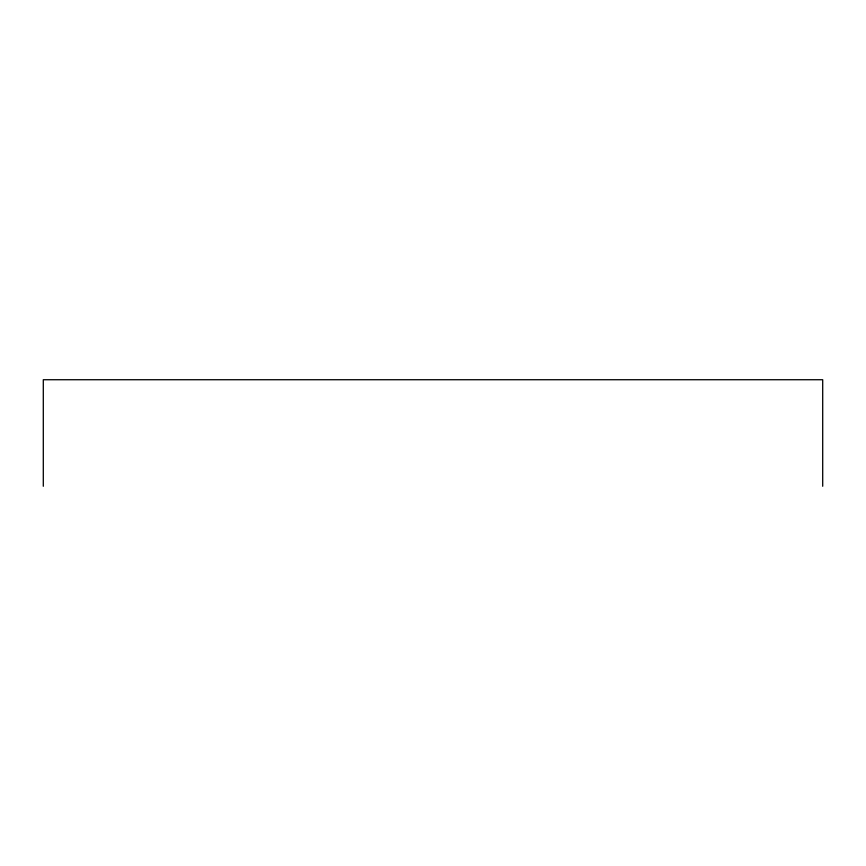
<?xml version="1.0" encoding="UTF-8"?>
<svg xmlns="http://www.w3.org/2000/svg" width="866" height="866" viewBox="0 0 866 866"><rect width="100%" height="100%" fill="white"/><g stroke="black" fill="none" stroke-linecap="round" stroke-linejoin="round"><path stroke-width="1.3" d="M822.7 486.27L822.7 379.73L43.3 379.73L43.3 486.27"/></g></svg>
